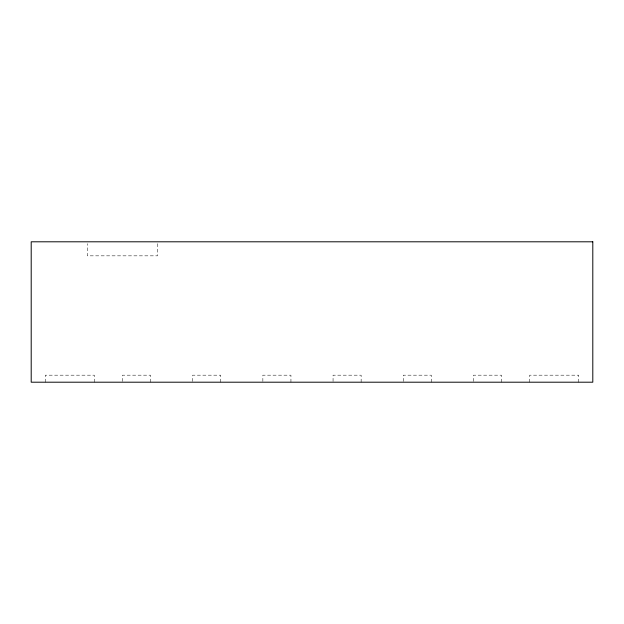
<?xml version="1.0" encoding="UTF-8"?>
<svg xmlns="http://www.w3.org/2000/svg" width="624" height="624" viewBox="0 0 624 624"><rect width="100%" height="100%" fill="white"/><g stroke="black" fill="none" stroke-linecap="round" stroke-linejoin="round"><path stroke-width="0.47" stroke-dasharray="3.12 2.34" d="M578.76 382.2L578.76 375.18L529.62 375.18L529.62 382.2M501.54 382.2L501.54 375.18L473.46 375.18L473.46 382.2M431.34 382.2L431.34 375.18L403.26 375.18L403.26 382.2M361.14 382.2L361.14 375.18L333.06 375.18L333.06 382.2M290.94 382.2L290.94 375.18L262.86 375.18L262.86 382.2M220.74 382.2L220.74 375.18L192.66 375.18L192.66 382.2M157.576 243.672L157.576 255.84L87.376 255.84L87.376 243.672M150.54 382.2L150.54 375.18L122.46 375.18L122.46 382.2M94.38 382.2L94.38 375.18L45.24 375.18L45.24 382.2"/><path stroke-width="0.94" d="M592.8 241.8L31.2 241.8L31.2 382.2L592.8 382.2L592.8 241.8"/></g></svg>
